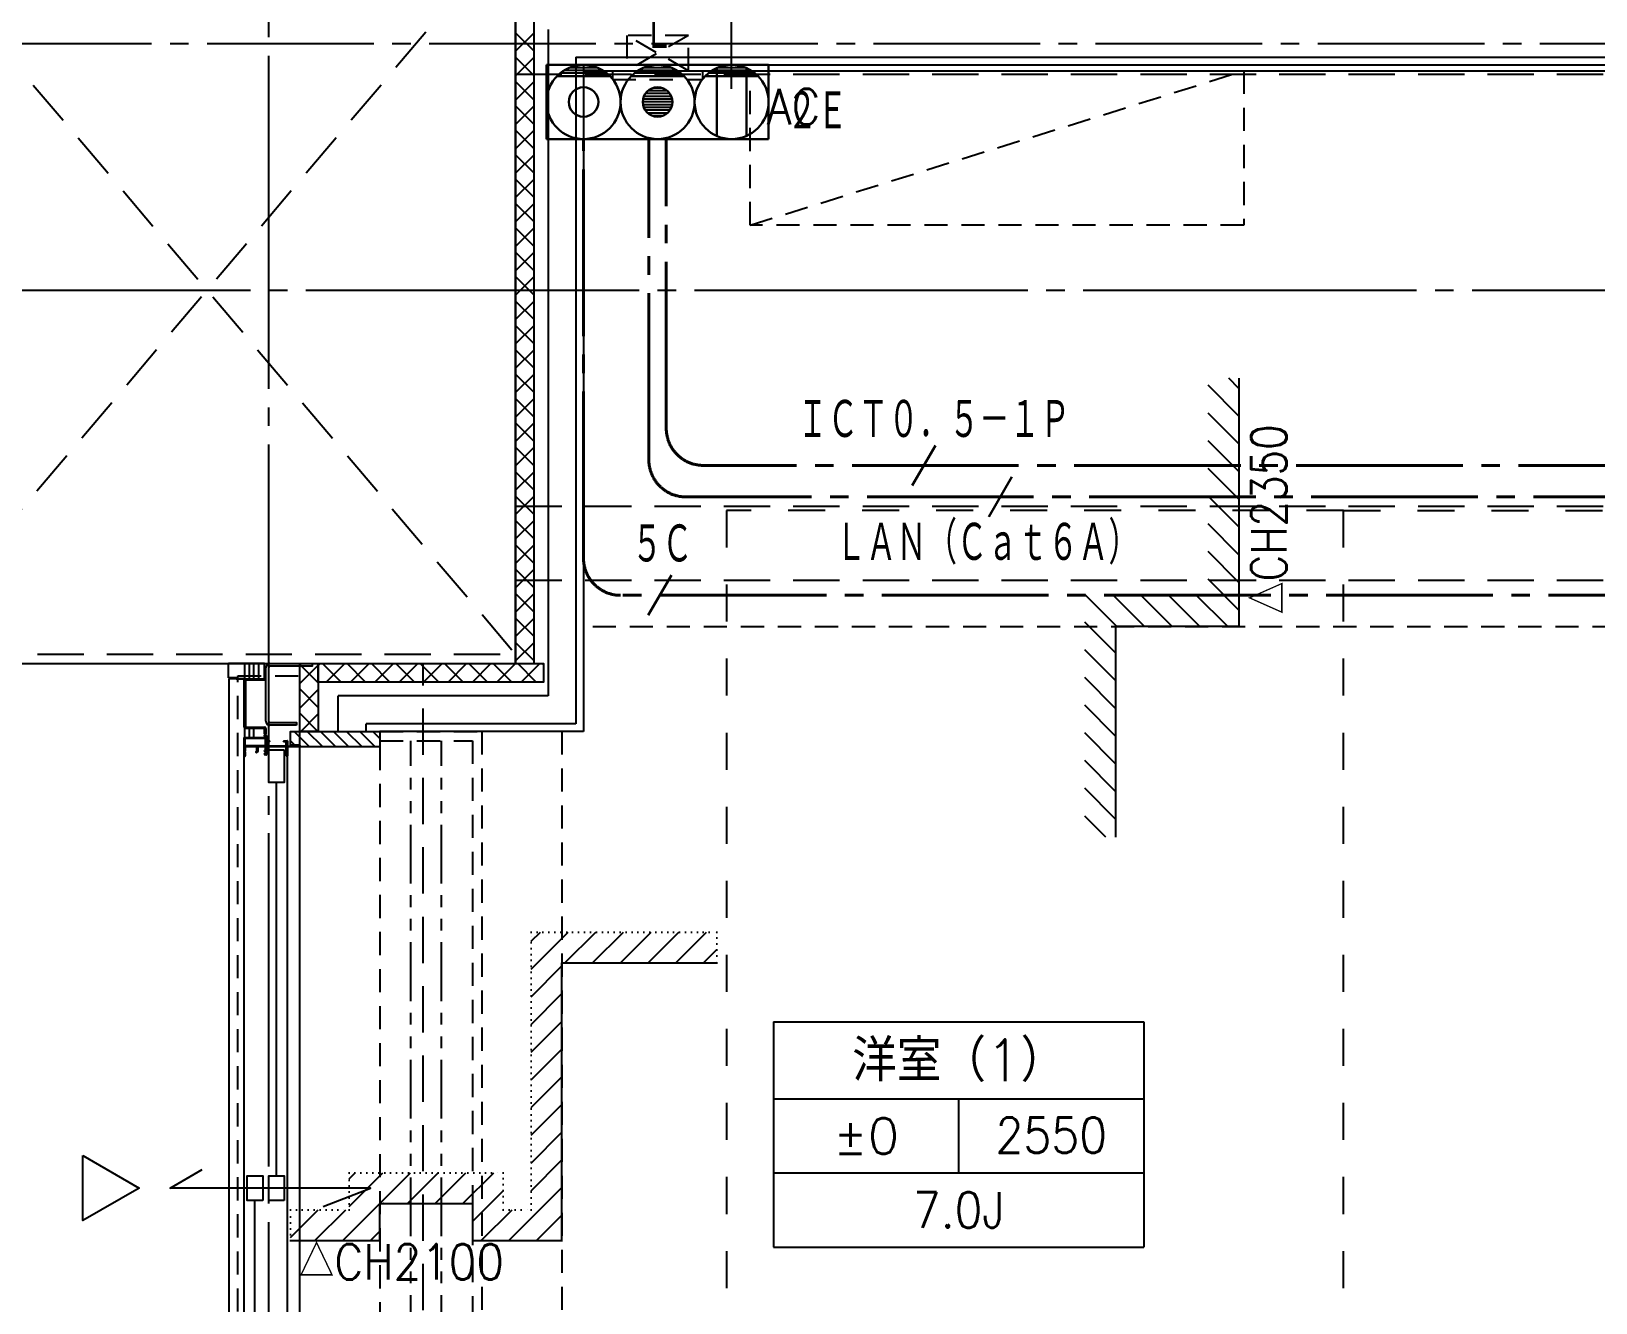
# Model space of a CAD drawing. Header units: millimetres. Extents: x 8300 to 98248, y -10383 to 40000.
# Drawn here: x 22215 to 24750, y 13259 to 15320 of the extents above; entities that cross this region are included whole.
import ezdxf
from ezdxf.enums import TextEntityAlignment as Align

# ---------------------------------------------------------------- set-up
doc = ezdxf.new("R2010")
doc.units = ezdxf.units.MM
doc.header["$LTSCALE"] = 300
for name, pattern in [('CADEWA_LINE5', [1.2, 0.9, -0.1, 0.1, -0.1]), ('CADEWA_LINE6', [2.1, 1.8, -0.1, 0.1, -0.1]), ('DASH-N', [0.375, 0.25, -0.125]), ('DASH-S', [0.2, 0.125, -0.075]), ('DOT2', [3.175, 0, -3.175]), ('HIDDEN3', [0.2, 0.1, -0.1]), ('PHANTOMX2', [127, 63.5, -12.7, 12.7, -12.7, 12.7, -12.7])]:
    doc.linetypes.add(name, pattern=pattern)
for name, color, linetype in [('526EH_Kabe(7)', 7, 'CONTINUOUS'), ('E配T_その他－１', 7, 'CONTINUOUS'), ('K建0_壁', 7, 'CONTINUOUS'), ('通り芯', 7, 'CONTINUOUS')]:
    doc.layers.add(name, color=color, linetype=linetype)
doc.styles.add('MS Gothic2', font='msgothic.ttc', dxfattribs={"width": 0.6})
doc.styles.add('txt2', font='txt.shx', dxfattribs={"width": 1.197332, "bigfont": 'extfont2'})

# ---------------------------------------------------------------- blocks, each defined once
blk = doc.blocks.new('ZGroup201', base_point=(23230, 15205))
at = {"layer": '526EH_Kabe(7)', "color": 6, "linetype": 'Continuous', "lineweight": 30}
blk.add_line((23272.8, 15247), (23187.2, 15247), dxfattribs=at)
at = {"layer": '526EH_Kabe(7)', "color": 6, "linetype": 'Continuous', "lineweight": -3}
for p, q in [((23267.9, 15251.5), (23192.1, 15251.5)), ((23261.6, 15256), (23198.4, 15256)), ((23252.8, 15260.5), (23207.2, 15260.5)), ((23252.2, 15214), (23207.8, 15214)), ((23249.8, 15218.5), (23210.2, 15218.5)), ((23245.9, 15223), (23214.1, 15223)), ((23238.3, 15227.5), (23221.7, 15227.5)), ((23254, 15205), (23206, 15205)), ((23253.6, 15209.5), (23206.4, 15209.5)), ((23253.6, 15200.5), (23206.4, 15200.5)), ((23252.2, 15196), (23207.8, 15196)), ((23249.8, 15191.5), (23210.2, 15191.5)), ((23245.9, 15187), (23214.1, 15187)), ((23238.3, 15182.5), (23221.7, 15182.5))]:
    blk.add_line(p, q, dxfattribs=at)
at = {"layer": '526EH_Kabe(7)', "color": 6, "linetype": 'Continuous', "lineweight": 30}
for radius in [60, 24]:
    blk.add_circle((23230, 15205), radius, dxfattribs=at)
blk = doc.blocks.new('ZGroup202', base_point=(23110, 15205))
at = {"layer": '526EH_Kabe(7)', "color": 6, "linetype": 'Continuous', "lineweight": 30}
blk.add_line((23152.9, 15247), (23067.2, 15247), dxfattribs=at)
at = {"layer": '526EH_Kabe(7)', "color": 6, "linetype": 'Continuous', "lineweight": -3}
for p, q in [((23147.9, 15251.5), (23072.1, 15251.5)), ((23141.6, 15256), (23078.4, 15256)), ((23132.8, 15260.5), (23087.2, 15260.5))]:
    blk.add_line(p, q, dxfattribs=at)
at = {"layer": '526EH_Kabe(7)', "color": 6, "linetype": 'Continuous', "lineweight": 30}
for radius in [60, 24]:
    blk.add_circle((23110, 15205), radius, dxfattribs=at)
blk = doc.blocks.new('ZGroup203', base_point=(23350, 15205))
at = {"layer": '526EH_Kabe(7)', "color": 6, "linetype": 'Continuous', "lineweight": 30}
for p, q in [((23392.8, 15247), (23307.1, 15247)), ((23326, 15150), (23326, 15260)), ((23374, 15150), (23374, 15260))]:
    blk.add_line(p, q, dxfattribs=at)
at = {"layer": '526EH_Kabe(7)', "color": 6, "linetype": 'Continuous', "lineweight": -3}
for p, q in [((23387.9, 15251.5), (23312.1, 15251.5)), ((23381.6, 15256), (23318.4, 15256)), ((23372.8, 15260.5), (23327.2, 15260.5))]:
    blk.add_line(p, q, dxfattribs=at)
at = {"layer": '526EH_Kabe(7)', "color": 6, "linetype": 'Continuous', "lineweight": 30}
blk.add_circle((23350, 15205), 60, dxfattribs=at)
blk = doc.blocks.new('ZGroup205', base_point=(23230, 15205.015))
at = {"layer": '526EH_Kabe(7)', "color": 6, "linetype": 'Continuous', "lineweight": 30}
for p, q in [((23050.045, 15145.03), (23050.045, 15265)), ((23050.045, 15265), (23409.955, 15265)), ((23409.955, 15265), (23409.955, 15145.03)), ((23409.955, 15145.03), (23050.045, 15145.03))]:
    blk.add_line(p, q, dxfattribs=at)
blk = doc.blocks.new('ZGroup231', base_point=(25331.9, 16655.3))
at = {"layer": 'E配T_その他－１', "color": 1, "linetype": 'CADEWA_LINE5', "lineweight": 40}
for p, q in [((23110, 14465.6), (23110, 15145)), ((27463.7, 14405.6), (23170, 14405.6))]:
    blk.add_line(p, q, dxfattribs=at)
blk.add_arc((23170, 14465.6), 60, 180, 270, dxfattribs=at)
blk = doc.blocks.new('ZGroup232', base_point=(23241.2, 14457.4))
at = {"layer": 'E配T_その他－１', "color": 3, "linetype": 'Continuous', "lineweight": 30}
blk.add_line((23252.5, 14438.1), (23215, 14373.2), dxfattribs=at)
at = {"layer": 'E配T_その他－１', "color": 3, "lineweight": -3, "style": 'MS Gothic2', "width": 0.6}
blk.add_text('５Ｃ', height=60, dxfattribs=at).set_placement((23188.4, 14490.4), align=Align.MIDDLE_LEFT)
blk = doc.blocks.new('ZGroup233', base_point=(25372.7, 16735))
at = {"layer": 'E配T_その他－１', "color": 1, "linetype": 'CADEWA_LINE5', "lineweight": 40}
for p, q in [((23215.9, 14625), (23215.9, 15146.7)), ((27439.5, 14565), (23275.9, 14565))]:
    blk.add_line(p, q, dxfattribs=at)
blk.add_arc((23275.9, 14625), 60, 180, 270, dxfattribs=at)
blk = doc.blocks.new('ZGroup234', base_point=(23758.8, 14519.6))
at = {"layer": 'E配T_その他－１', "color": 3, "linetype": 'Continuous', "lineweight": 30}
blk.add_line((23804.3, 14597.5), (23766.8, 14532.5), dxfattribs=at)
at = {"layer": 'E配T_その他－１', "color": 3, "lineweight": -3, "style": 'MS Gothic2', "width": 0.6}
blk.add_text('ＬＡＮ（Ｃａｔ６Ａ）', height=60, dxfattribs=at).set_placement((23518.8, 14493), align=Align.MIDDLE_LEFT)
blk = doc.blocks.new('ZGroup259', base_point=(25374.7, 16760.5))
at = {"layer": 'E配T_その他－１', "color": 1, "linetype": 'CADEWA_LINE5', "lineweight": 40}
for p, q in [((23244.1, 14676.1), (23244.1, 15146.7)), ((27415.2, 14616.1), (23304.1, 14616.1))]:
    blk.add_line(p, q, dxfattribs=at)
blk.add_arc((23304.1, 14676.1), 60, 180, 270, dxfattribs=at)
blk = doc.blocks.new('ZGroup260', base_point=(23673.4, 14663.5))
at = {"layer": 'E配T_その他－１', "color": 3, "linetype": 'Continuous', "lineweight": 30}
blk.add_line((23680.2, 14648.6), (23642.7, 14583.6), dxfattribs=at)
at = {"layer": 'E配T_その他－１', "color": 3, "lineweight": -3, "style": 'MS Gothic2', "width": 0.6}
blk.add_text('ＩＣＴ０．５－１Ｐ', height=60, dxfattribs=at).set_placement((23456.8, 14692.2), align=Align.MIDDLE_LEFT)
blk = doc.blocks.new('ZGroup296', base_point=(23718.1, 13532))
at = {"layer": 'K建0_壁', "color": 250, "linetype": 'Continuous', "lineweight": -3}
for p, q in [((23418.1, 13714.5), (24018.1, 13714.5)), ((23418.1, 13714.5), (23418.1, 13469.5)), ((24018.1, 13714.5), (24018.1, 13469.5)), ((23418.1, 13589.5), (24018.1, 13589.5)), ((23718.1, 13469.5), (23718.1, 13589.5)), ((23418.1, 13469.5), (24018.1, 13469.5)), ((23418.1, 13469.5), (23418.1, 13349.5)), ((24018.1, 13469.5), (24018.1, 13349.5)), ((23418.1, 13349.5), (24018.1, 13349.5))]:
    blk.add_line(p, q, dxfattribs=at)
at = {"layer": 'K建0_壁', "color": 250, "lineweight": -3, "style": 'txt2'}
for s, height, width, p in [('洋室（1）', 67.93, 0.966508, (23718.1, 13652)), ('±0', 57.6, 1.034314, (23568.1, 13529.5)), ('2550', 57.6, 0.916667, (23868.1, 13530.8)), ('7.0J', 57.6, 0.911765, (23718.1, 13409.5))]:
    blk.add_text(s, height=height, dxfattribs=dict(at, width=width)).set_placement(p, align=Align.MIDDLE_CENTER)
blk = doc.blocks.new('ZGroup319', base_point=(24099, 14396.5))
at = {"layer": 'K建0_壁', "color": 250, "linetype": 'Continuous', "lineweight": -3}
for p, q in [((24172.2, 14740.8), (24155.6, 14757.4)), ((24172.2, 14695.9), (24122.2, 14745.9)), ((24172.2, 14651), (24122.2, 14701)), ((24172.2, 14606.1), (24122.2, 14656.1)), ((24172.2, 14561.2), (24122.2, 14611.2)), ((24172.2, 14516.3), (24122.2, 14566.3)), ((24172.2, 14471.4), (24122.2, 14521.4)), ((24172.2, 14426.5), (24122.2, 14476.5)), ((24172.2, 14381.6), (24122.2, 14431.6)), ((23973.3, 14356), (23923.3, 14406)), ((24018.2, 14356), (23968.2, 14406)), ((24063.1, 14356), (24013.1, 14406)), ((24108, 14356), (24058, 14406)), ((24152.9, 14356), (24102.9, 14406)), ((23972.2, 14312.2), (23922.2, 14362.2)), ((23972.2, 14267.3), (23922.2, 14317.3)), ((23972.2, 14222.4), (23922.2, 14272.4)), ((23972.2, 14177.5), (23922.2, 14227.5)), ((23972.2, 14132.6), (23922.2, 14182.6)), ((23972.2, 14087.7), (23922.2, 14137.7)), ((23972.2, 14042.8), (23922.2, 14092.8)), ((23956.5, 14013.5), (23922.2, 14047.9))]:
    blk.add_line(p, q, dxfattribs=at)
blk.add_lwpolyline([(24172.2, 14757.4), (24172.2, 14355), (23972.2, 14355), (23972.2, 14013.5)], dxfattribs=at)
at = {"layer": 'K建0_壁', "color": 250, "lineweight": -3, "style": 'txt2', "width": 0.838486}
blk.add_text('△CH2350', height=57.6, rotation=90, dxfattribs=at).set_placement((24266.8, 14374.9), align=Align.BOTTOM_LEFT)
blk = doc.blocks.new('ZGroup320', base_point=(22980.6, 13565.2))
at = {"layer": 'K建0_壁', "color": 250, "linetype": 'Continuous', "lineweight": -3}
for p, q in [((23025, 13800), (23085, 13859.9)), ((23025, 13844.9), (23040.1, 13859.9)), ((23079.9, 13809.9), (23129.9, 13859.9)), ((23124.8, 13809.9), (23174.8, 13859.9)), ((23169.7, 13809.9), (23219.7, 13859.9)), ((23214.6, 13809.9), (23264.6, 13859.9)), ((23259.5, 13809.9), (23309.5, 13859.9)), ((23304.4, 13809.9), (23326.1, 13831.7)), ((23025, 13755.1), (23075, 13805.1)), ((23025, 13710.2), (23075, 13760.2)), ((23025, 13665.2), (23075, 13715.2)), ((23025, 13620.3), (23075, 13670.3)), ((23025, 13575.4), (23075, 13625.4)), ((23025, 13530.5), (23075, 13580.5)), ((23025, 13485.6), (23075, 13535.6)), ((23025, 13440.7), (23075, 13490.7)), ((22719.7, 13359.9), (22829.7, 13469.9)), ((22730, 13415.2), (22784.8, 13469.9)), ((22730, 13460.1), (22739.9, 13469.9)), ((22824.6, 13419.9), (22874.6, 13469.9)), ((22869.5, 13419.9), (22919.5, 13469.9)), ((22914.4, 13419.9), (22964.4, 13469.9)), ((22930, 13390.6), (22980, 13440.6)), ((22989.1, 13359.9), (23075, 13445.8)), ((22635, 13365.1), (22679.9, 13409.9)), ((22674.8, 13359.9), (22724.8, 13409.9)), ((22944.2, 13359.9), (22994.2, 13409.9)), ((23034, 13359.9), (23075, 13400.9)), ((22764.6, 13359.9), (22780, 13375.3))]:
    blk.add_line(p, q, dxfattribs=at)
at = {"layer": 'K建0_壁', "color": 250, "linetype": 'DOT2', "lineweight": -3, "ltscale": 0.01}
blk.add_lwpolyline([(23025, 13859.9), (23326.1, 13859.9), (23326.1, 13809.9), (23075, 13809.9), (23075, 13359.9), (22930, 13359.9), (22930, 13419.9), (22780, 13419.9), (22780, 13359.9), (22635, 13359.9), (22635, 13409.9), (22730, 13409.9), (22730, 13469.9), (22980, 13469.9), (22980, 13409.9), (23025, 13409.9)], close=True, dxfattribs=at)
at = {"layer": 'K建0_壁', "color": 250, "linetype": 'Continuous', "lineweight": -3}
blk.add_lwpolyline([(22635, 13359.9), (22780, 13359.9), (22780, 13419.9), (22930, 13419.9), (22930, 13359.9), (23075, 13359.9), (23075, 13809.9), (23326.1, 13809.9)], dxfattribs=at)
at = {"layer": 'K建0_壁', "color": 250, "lineweight": -3, "style": 'txt2', "width": 0.906106}
blk.add_text('△CH2100', height=57.6, dxfattribs=at).set_placement((22648.6, 13279.4), align=Align.BOTTOM_LEFT)

msp = doc.modelspace()

# ---------------------------------------------------------------- linework, layer by layer
at = {"layer": 'K建0_壁', "color": 250, "linetype": 'CADEWA_LINE5', "lineweight": -3}
for p, q in [((23350, 15226.5), (23350, 15848.2)), ((19980, 15300), (26822.5, 15300))]:
    msp.add_line(p, q, dxfattribs=at)
at = {"layer": 'K建0_壁', "color": 250, "linetype": 'DASH-N', "lineweight": -3}
for p, q in [((23000, 15490), (22000, 14310)), ((22000, 15490), (23000, 14310)), ((23000, 15250), (30569.7, 15250)), ((23000, 14550), (30569.7, 14550)), ((23000, 14430), (30569.7, 14430)), ((22850, 12009.7), (22850, 14295))]:
    msp.add_line(p, q, dxfattribs=at)
at = {"layer": 'K建0_壁', "color": 250, "linetype": 'Continuous', "lineweight": -3}
for p, q in [((23030, 15317.1), (23000, 15287.1)), ((23000, 15317.1), (23030, 15287.1)), ((23030, 15277.6), (23000, 15247.6)), ((23000, 15277.6), (23030, 15247.6)), ((23097.5, 15277.5), (26757.5, 15277.5)), ((23110, 15265), (26757.5, 15265)), ((23030, 15238.1), (23000, 15208.1)), ((23000, 15238.1), (23030, 15208.1)), ((23110, 15255.5), (26745, 15255.5)), ((23030, 15198.6), (23000, 15168.6)), ((23000, 15198.6), (23030, 15168.6)), ((23030, 15159.1), (23000, 15129.1)), ((23000, 15159.1), (23030, 15129.1)), ((23030, 15119.6), (23000, 15089.6)), ((23000, 15119.6), (23030, 15089.6)), ((23030, 15080.1), (23000, 15050.1)), ((23000, 15080.1), (23030, 15050.1)), ((23030, 15040.6), (23000, 15010.6)), ((23000, 15040.6), (23030, 15010.6)), ((23030, 15001), (23000, 14971)), ((23000, 15001), (23030, 14971)), ((23030, 14961.5), (23000, 14931.5)), ((23000, 14961.5), (23030, 14931.5)), ((23030, 14922), (23000, 14892)), ((23000, 14922), (23030, 14892)), ((23030, 14882.5), (23000, 14852.5)), ((23000, 14882.5), (23030, 14852.5)), ((23030, 14843), (23000, 14813)), ((23000, 14843), (23030, 14813)), ((23030, 14803.5), (23000, 14773.5)), ((23000, 14803.5), (23030, 14773.5)), ((23030, 14764), (23000, 14734)), ((23000, 14764), (23030, 14734)), ((23030, 14724.4), (23000, 14694.4)), ((23000, 14724.4), (23030, 14694.4)), ((23030, 14684.9), (23000, 14654.9)), ((23000, 14684.9), (23030, 14654.9)), ((23030, 14645.4), (23000, 14615.4)), ((23000, 14645.4), (23030, 14615.4)), ((23030, 14605.9), (23000, 14575.9)), ((23000, 14605.9), (23030, 14575.9)), ((23030, 14566.4), (23000, 14536.4)), ((23000, 14566.4), (23030, 14536.4)), ((23030, 14526.9), (23000, 14496.9)), ((23000, 14526.9), (23030, 14496.9)), ((23030, 14487.4), (23000, 14457.4)), ((23000, 14487.4), (23030, 14457.4)), ((23030, 14447.9), (23000, 14417.9)), ((23000, 14447.9), (23030, 14417.9)), ((23030, 14408.3), (23000, 14378.3)), ((23000, 14408.3), (23030, 14378.3)), ((23030, 14368.8), (23000, 14338.8)), ((23000, 14368.8), (23030, 14338.8)), ((23030, 14329.3), (23000, 14299.3)), ((23000, 14329.3), (23030, 14299.3)), ((22560.6, 14295), (22560.6, 14270)), ((22568.6, 14270), (22568.6, 14295)), ((22575.6, 14270), (22575.6, 14295)), ((22583.6, 14270), (22583.6, 14295)), ((22595, 14201.8), (22595, 14288.3)), ((22599.5, 14288.3), (22599.5, 14201.8)), ((22680, 14263.5), (22650, 14293.5)), ((22650, 14262.5), (22680, 14292.5)), ((22680, 14291.6), (22683.4, 14295)), ((22717.2, 14265), (22687.2, 14295)), ((22692.9, 14265), (22722.9, 14295)), ((22756.7, 14265), (22726.7, 14295)), ((22732.4, 14265), (22762.4, 14295)), ((22796.3, 14265), (22766.3, 14295)), ((22771.9, 14265), (22801.9, 14295)), ((22835.8, 14265), (22805.8, 14295)), ((22811.4, 14265), (22841.4, 14295)), ((22875.3, 14265), (22845.3, 14295)), ((22850.9, 14265), (22880.9, 14295)), ((22914.8, 14265), (22884.8, 14295)), ((22890.4, 14265), (22920.4, 14295)), ((22954.3, 14265), (22924.3, 14295)), ((22929.9, 14265), (22959.9, 14295)), ((22993.8, 14265), (22963.8, 14295)), ((22969.5, 14265), (22999.5, 14295)), ((23033.3, 14265), (23003.3, 14295)), ((23009, 14265), (23039, 14295)), ((23045, 14292.8), (23042.8, 14295)), ((22535, 14270), (22535, 12715)), ((22562, 14270), (22535, 14270)), ((22560, 14192), (22560, 14268)), ((22680, 14224), (22650, 14254)), ((22650, 14222.9), (22680, 14252.9)), ((22679.5, 14185), (22650, 14214.5)), ((22651.6, 14185), (22680, 14213.4)), ((22560, 14145.3), (22560, 14174.7)), ((22560.3, 14175), (22594.7, 14175)), ((22560.6, 14190), (22560.6, 14175)), ((22594.3, 14173.3), (22562.1, 14173.3)), ((22568.6, 14175), (22568.6, 14190)), ((22592.6, 14178.5), (22595.5, 14178.5)), ((22594.7, 14177.3), (22592.6, 14177.3)), ((22595, 14175.3), (22595, 14177)), ((22645, 14195), (22601.7, 14195)), ((22666.1, 14160), (22641.1, 14185)), ((22687.3, 14160), (22662.3, 14185)), ((22708.5, 14160), (22683.5, 14185)), ((22729.8, 14160), (22704.8, 14185)), ((22751, 14160), (22726, 14185)), ((22772.2, 14160), (22747.2, 14185)), ((22780, 14173.4), (22770, 14183.4)), ((22594.3, 14161.6), (22562.1, 14161.6)), ((22581.9, 14152.4), (22580.1, 14150.6)), ((22593, 14153.2), (22593, 14154)), ((22593, 14148), (22593, 14148.8)), ((22593.6, 14152.7), (22593.5, 14152.7)), ((22593.5, 14149.3), (22593.6, 14149.3)), ((22593.9, 14153.7), (22593.9, 14153)), ((22593.9, 14149), (22593.9, 14148.3)), ((22594.9, 14154), (22594.2, 14154)), ((22594.2, 14148), (22594.9, 14148)), ((22595.2, 14148.3), (22595.2, 14153.7)), ((22596.5, 14168), (22596.5, 14162.1)), ((22600.5, 14168.3), (22596.8, 14168.3)), ((22597, 14161.6), (22627.8, 14161.6)), ((22601, 14169.5), (22601, 14168.8)), ((22624, 14168.8), (22624, 14169.5)), ((22628, 14168.3), (22624.5, 14168.3)), ((22628.3, 14162.1), (22628.3, 14168)), ((22641.9, 14163), (22635, 14169.9)), ((22650, 12730), (22650, 14160)), ((22560, 12745), (22560, 14145)), ((22561.3, 14145), (22560.3, 14145)), ((22595.8, 14147), (22594, 14147)), ((22629.7, 14145), (22628.6, 14145)), ((22630, 12745), (22630, 14145)), ((22612.5, 13465), (22612.5, 14102)), ((22577.5, 12788), (22577.5, 13425))]:
    msp.add_line(p, q, dxfattribs=at)
at = {"layer": 'K建0_壁', "color": 250, "linetype": 'Continuous', "lineweight": -3, "ltscale": 0.5}
for p, q in [((23052.5, 15322.5), (23052.5, 14242.5)), ((23097.5, 15277.5), (23097.5, 14197.5)), ((23110, 15265), (23110, 14185)), ((23052.5, 14242.5), (22712.5, 14242.5)), ((22712.5, 14185), (22712.5, 14242.5)), ((23097.5, 14197.5), (22757.5, 14197.5)), ((22757.5, 14185), (22757.5, 14197.5)), ((23110, 14185), (22780, 14185)), ((22561.6, 14162.1), (22561.6, 14172.8)), ((22594.8, 14162.1), (22594.8, 14172.8))]:
    msp.add_line(p, q, dxfattribs=at)
at = {"layer": 'K建0_壁', "color": 250, "linetype": 'DASH-S', "lineweight": -3}
for p, q in [((23180, 15313), (23180, 15255.5)), ((23280, 15313), (23180, 15255.5)), ((23280, 15255.5), (23180, 15313)), ((23280, 15313), (23180, 15313)), ((23280, 15255.5), (23280, 15313)), ((23157, 15255.5), (23303, 15255.5)), ((23157, 15255.5), (23157, 15241.5)), ((23157, 15241.5), (23303, 15241.5)), ((23303, 15255.5), (23303, 15241.5)), ((23380, 15005.5), (24180, 15255.5)), ((23125, 14355), (26735, 14355)), ((22550, 14275), (22650, 14275)), ((22550, 12705), (22550, 14275)), ((22650, 12705), (22650, 14275)), ((23075, 14185), (23075, 12438)), ((22780, 14160), (22780, 12730))]:
    msp.add_line(p, q, dxfattribs=at)
at = {"layer": 'K建0_壁', "color": 250, "linetype": 'PHANTOMX2', "lineweight": -3, "ltscale": 0.005}
for p, q in [((22830, 12605), (22830, 14170)), ((22880, 12605), (22880, 14170))]:
    msp.add_line(p, q, dxfattribs=at)
at = {"layer": 'K建0_壁', "color": 250, "linetype": 'Continuous', "lineweight": -3}
for points in [[(23000, 14316.2), (23000, 15483.8), (23000, 15505), (21994, 15505), (21985, 15496), (21985, 14304), (21994, 14295), (23000, 14295)], [(23030, 15505), (23000, 15505), (23000, 14295), (23030, 14295)], [(22680, 14185), (22650, 14185), (22650, 14295), (22680, 14295)], [(22680, 14265), (22680, 14295), (23045, 14295), (23045, 14265)], [(22780, 14185), (22780, 14160), (22650, 14160), (22650, 14163), (22635, 14163), (22635, 14185), (22755, 14185), (22770, 14185)], [(22625, 14155), (22625, 14102), (22600, 14102), (22600, 14155)], [(22298.8, 13497.7), (22390, 13445), (22298.8, 13392.3)], [(22590, 13425), (22565, 13425), (22565, 13465), (22590, 13465)], [(22625, 13425), (22600, 13425), (22600, 13465), (22625, 13465)]]:
    msp.add_lwpolyline(points, close=True, dxfattribs=at)
at = {"layer": 'K建0_壁', "color": 250, "linetype": 'DASH-N', "lineweight": -3}
msp.add_lwpolyline([(23000, 14310), (23000, 15490), (22000, 15490), (22000, 14310)], close=True, dxfattribs=at)
at = {"layer": 'K建0_壁', "color": 250, "linetype": 'DASH-S', "lineweight": -3}
msp.add_lwpolyline([(23380, 15005.5), (23380, 15255.5), (24180, 15255.5), (24180, 15005.5)], close=True, dxfattribs=at)
at = {"layer": 'K建0_壁', "color": 250, "linetype": 'HIDDEN3', "lineweight": -3, "ltscale": 2}
for points in [[(23341.6, 12443), (24341.6, 12443), (24341.6, 14543), (23341.6, 14543)], [(25341.6, 12443), (24341.6, 12443), (24341.6, 14543), (25341.6, 14543)]]:
    msp.add_lwpolyline(points, close=True, dxfattribs=at)
at = {"layer": 'K建0_壁', "color": 250, "linetype": 'Continuous', "lineweight": -3}
for points in [[(22547, 14270), (22593, 14270), (22593, 14295), (22534.5, 14295)], [(22562, 14270), (22593, 14270), (22593, 14285), (22595, 14285)], [(22601.7, 14295), (22670, 14295), (22670, 14290.5), (22601.7, 14290.5)], [(22547, 14270), (22547, 14272), (22534.5, 14272)], [(22593, 14268), (22562, 14268), (22562, 14192), (22593, 14192)], [(22601.7, 14199.5), (22645, 14199.5), (22645, 14195)], [(22560.6, 14175), (22575.6, 14175), (22575.6, 14190), (22560.6, 14190)], [(22595, 14190), (22595, 14181), (22593, 14181), (22593, 14190), (22562, 14190)], [(22596.5, 14177.5), (22596.5, 14170), (22600.5, 14170)], [(22579.5, 14150.9), (22579.5, 14152.3), (22580.3, 14153.2), (22580.3, 14160), (22561.6, 14160), (22561.6, 14153.2), (22561.1, 14152.7), (22561.1, 14151.3), (22561.6, 14151.3), (22561.6, 14145.3)], [(22594, 14155), (22594.7, 14155), (22594.7, 14160), (22582, 14160), (22582, 14152.7)], [(22628.3, 14145.3), (22628.3, 14160), (22596.3, 14160), (22596.3, 14147.5)], [(22624.5, 14170), (22626.8, 14170), (22627, 14169.8), (22627.2, 14170), (22629.7, 14170)], [(22630, 14169.7), (22630, 14161.2), (22648.8, 14161.2), (22648.8, 14163), (22650, 14163), (22650, 14160.3)], [(22649.7, 14160), (22630, 14160), (22630, 14145.3)], [(22688, 13415), (22765, 13445), (22440, 13445), (22492, 13475)]]:
    msp.add_lwpolyline(points, dxfattribs=at)
at = {"layer": 'K建0_壁', "color": 250, "linetype": 'DASH-S', "lineweight": -3}
for points in [[(22780, 14185), (22945, 14185), (22945, 12590), (22770, 12590)], [(22780, 14170), (22930, 14170), (22930, 12605), (22770, 12605)]]:
    msp.add_lwpolyline(points, dxfattribs=at)
at = {"layer": 'K建0_壁', "color": 250, "linetype": 'Continuous', "lineweight": -3}
for centre, radius, start, end in [((22294.5, 14283.5), 240.3, 357.2566, 2.7434), ((22601.7, 14288.3), 6.75, 90, 180), ((22601.7, 14288.3), 2.25, 90, 180), ((22562, 14268), 2, 90, 180), ((22593, 14270), 2, 270, 0), ((22601.7, 14201.8), 6.75, 180, 270), ((22601.7, 14201.8), 2.25, 180, 270), ((22562, 14192), 2, 180, 270), ((22560.3, 14174.7), 0.3, 90, 180), ((22592.6, 14177.9), 0.6, 90, 270), ((22593, 14190), 2, 0, 90), ((22594.3, 14172.8), 0.5, 0, 90), ((22594.7, 14177), 0.3, 360, 90), ((22594.7, 14175.3), 0.3, 270, 0), ((22595.5, 14177.5), 1, 0, 90), ((22579.9, 14150.9), 0.354, 180, 315), ((22581.5, 14152.7), 0.5, 315, 0), ((22594, 14154), 1, 90, 180), ((22593.5, 14153.2), 0.5, 180, 270), ((22593.5, 14148.8), 0.5, 90, 180), ((22594, 14148), 1, 180, 270), ((22593.6, 14153), 0.3, 270, 360), ((22593.6, 14149), 0.3, 0, 90), ((22594.2, 14153.7), 0.3, 90, 180), ((22594.2, 14148.3), 0.3, 180, 270), ((22594.3, 14162.1), 0.5, 270, 0), ((22594.9, 14153.7), 0.3, 0, 90), ((22594.9, 14148.3), 0.3, 270, 0), ((22596.8, 14168), 0.3, 90, 180), ((22597, 14162.1), 0.5, 180, 270), ((22600.5, 14169.5), 0.5, 0, 90), ((22600.5, 14168.8), 0.5, 270, 0), ((22624.5, 14169.5), 0.5, 90, 180), ((22624.5, 14168.8), 0.5, 180, 270), ((22627.8, 14162.1), 0.5, 270, 0), ((22628, 14168), 0.3, 0, 90), ((22629.7, 14169.7), 0.3, 0, 90), ((22649.7, 14160.3), 0.3, 270, 0), ((22560.3, 14145.3), 0.3, 180, 270), ((22561.3, 14145.3), 0.3, 270, 0), ((22595.8, 14147.5), 0.5, 270, 0), ((22628.6, 14145.3), 0.3, 180, 270), ((22629.7, 14145.3), 0.3, 270, 0)]:
    msp.add_arc(centre, radius, start, end, dxfattribs=at)
at = {"layer": 'K建0_壁', "color": 250, "linetype": 'Continuous', "lineweight": -3, "ltscale": 0.7}
for centre, start, end in [((22562.1, 14172.8), 90, 180), ((22562.1, 14162.1), 180, 270)]:
    msp.add_arc(centre, 0.5, start, end, dxfattribs=at)
at = {"layer": '通り芯', "color": 96, "linetype": 'CADEWA_LINE6', "lineweight": -3}
for p, q in [((22600, -6050), (22600, 40000)), ((8800, 14900), (61700, 14900))]:
    msp.add_line(p, q, dxfattribs=at)

# ---------------------------------------------------------------- block references
at = {"layer": '526EH_Kabe(7)', "linetype": 'Continuous', "lineweight": 30}
for name, p in [('ZGroup202', (23110, 15205)), ('ZGroup205', (23230, 15205)), ('ZGroup201', (23230, 15205)), ('ZGroup203', (23350, 15205))]:
    msp.add_blockref(name, p, dxfattribs=at)
at = {"layer": 'E配T_その他－１', "linetype": 'Continuous', "lineweight": -3}
for name, p in [('ZGroup231', (25331.9, 16655.3)), ('ZGroup233', (25372.7, 16735)), ('ZGroup259', (25374.7, 16760.5)), ('ZGroup260', (23673.4, 14663.5)), ('ZGroup234', (23758.8, 14519.6)), ('ZGroup232', (23241.2, 14457.4))]:
    msp.add_blockref(name, p, dxfattribs=at)
at = {"layer": 'K建0_壁', "linetype": 'CADEWA_LINE6', "lineweight": 15}
for name, p in [('ZGroup319', (24099, 14396.5)), ('ZGroup320', (22980.6, 13565.2)), ('ZGroup296', (23718.1, 13532))]:
    msp.add_blockref(name, p, dxfattribs=at)

# ---------------------------------------------------------------- texts
at = {"layer": '526EH_Kabe(7)', "color": 220, "lineweight": -3, "style": 'MS Gothic2', "width": 0.6}
for s, p in [('Ｌ', (23206.5, 15322.5)), ('２Ｅ', (23439.8, 15192.2))]:
    msp.add_text(s, height=60, dxfattribs=at).set_placement(p, align=Align.MIDDLE_LEFT)
at = {"layer": 'K建0_壁', "color": 250, "lineweight": -3, "style": 'txt2', "width": 0.9}
msp.add_text('AC', height=57.6, dxfattribs=at).set_placement((23450.5, 15197.4), align=Align.MIDDLE_CENTER)

doc.saveas('drawing.dxf')
